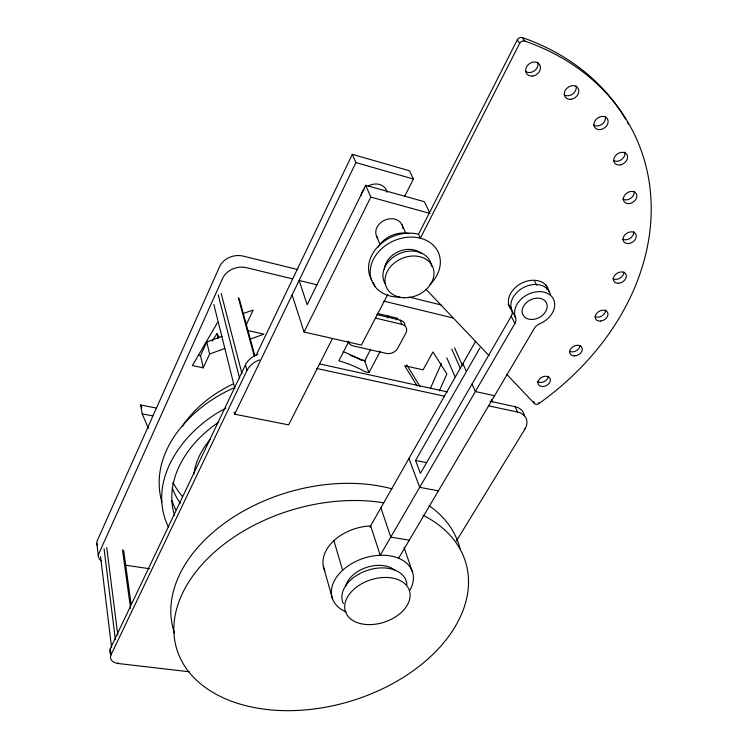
<?xml version="1.0" encoding="UTF-8"?>
<svg xmlns="http://www.w3.org/2000/svg" width="748" height="748" viewBox="0 0 748 748"><rect width="100%" height="100%" fill="white"/><g stroke="black" fill="none" stroke-linecap="round" stroke-linejoin="round"><path stroke-width="1.12" d="M193.807 474.354C195.471 461.217 201.941 449.09 210.487 439.132M430.296 388.642L441.414 363.463M439.347 390.849L446.865 373.991L432.97 351.906L423.05 369.839L404.631 365.707L417.206 385.987M217.546 322.5L192.395 365.566L203.278 367.848L200.52 355.711L206.775 341.986L222.109 336.366M203.278 367.848L209.608 354.047L206.775 341.986M246.363 324.52L253.142 310.046L243.437 313.44M110.442 653.649A11.295 7.405 -10.7 0 1 110.311 648.656L245.456 364.856A20.009 15.399 -15.5 0 1 258.023 354.328M189.281 671.779L118.119 663.504A11.342 7.405 -10.8 0 1 111.05 654.799L246.943 370.494A20.112 15.428 -15.5 0 1 259.575 359.928M256.04 355.431L352.327 154.322L409.455 170.778L413.429 179.024L404.481 196.649M332.505 338.433L288.625 424.864L234.666 414.205L355.898 162.578L352.327 154.322M429.558 212.46L424.368 201.708L365.707 185.317L307.185 304.735L299.106 280.463L316.993 284.82M387.67 294.684L361.406 345.071L304.081 332.019L370.784 197.089L365.707 185.317M371.962 280.425A36.063 28.639 -23.8 0 1 378.75 245.821A36.063 28.639 -23.8 0 1 418.534 234.236L517.27 39.915A4.002 3.329 -38.5 0 1 522.394 37.587A260.463 208.122 -23.9 0 1 625.515 119.044M522.394 37.587L524.797 41.056A4.011 3.338 -38.4 0 0 519.645 43.393L420.357 238.201L418.534 234.236M348.83 341.415L338.835 360.817A128.899 94.304 -15.8 0 1 364.987 371.747L368.951 372.616L380.311 351.195M368.951 372.616L364.641 360.854L370.307 350.101M387.296 317.816L388.38 315.75M396.973 319.817L397.768 318.311L377.244 313.403M369.998 526.966L475.719 341.125M370.185 526.882L370.699 525.975L380.227 555.259L514.914 323.491A9.35 7.013 -26.5 0 0 515.55 317.638A21.103 15.783 -27.7 0 1 528.789 294.001A21.103 15.783 -27.7 0 1 553.941 300.257A21.103 15.783 -27.7 0 1 539.85 323.688A9.257 6.835 -27.4 0 0 534.399 328.297L398.619 558.223A42.197 28.172 -18.2 0 0 340.826 572.014A42.197 28.172 -18.2 0 0 346.137 611.873M550.491 294.918A20.972 15.755 -27.8 0 0 526.078 286.362A20.972 15.755 -27.8 0 0 511.838 310.411A9.294 7.003 -26.5 0 1 511.221 316.236L420.423 473.381L415.542 460.459L479.945 347.932M456.402 540.982L524.797 429.315A18.56 13.184 -24.3 0 0 517.635 412.092L515.073 406.697L489.94 401.199M212.161 341.069L217.013 333.645L219.267 337.516M218.668 422.274C188.907 441.956 163.204 478.449 174.536 515.54M225.803 408.221C184.56 429.193 145.458 479.926 168.552 527.377M234.133 387.829C191.292 406.286 147.814 451.764 161.849 502.16M209.608 354.047L224.802 348.484M249.767 339.33L263.866 334.16L248.364 330.681M124.869 565.114L149.581 568.723M409.268 540.196L390.783 537.101L380.891 507.817M438.421 490.819L419.693 487.341L408.95 458.505M156.192 408.006L140.68 404.986L142.185 413.868L152.611 415.879M415.542 460.459L426.425 462.573M198.37 355.253L200.52 355.711M316.451 368.427L444.209 396.15M489.108 405.902L517.635 412.092M320.013 364.042L447.491 391.924M494.559 395.767L475.382 391.531L472.025 384.061M364.641 360.854L360.723 359.975A127.656 94.089 -15.7 0 0 343.173 351.766M375.197 318.012L401.844 324.342A8.845 6.788 -22 0 1 405.893 333.056L397.637 348.418A8.78 6.704 -21.4 0 1 386.314 353.421L353.262 345.922A8.873 6.854 -20.1 0 1 348.259 341.312M376.88 314.59L400.115 320.135A8.808 6.788 -22.1 0 1 404.986 325.492M292.122 278.789L246.578 267.7A18.55 14.988 -14.7 0 0 222.652 278.387L98.886 553.539A10.556 7.34 -9.7 0 0 101.354 560.813M383.789 301.117L453.138 318.003M297.826 269.589L243.24 256.115A18.354 14.932 -14.6 0 0 219.575 266.699L97.324 540.552A10.453 7.321 -9.6 0 0 97.483 545.479M409.025 297.04L441.236 304.997M370.784 197.089L430.035 213.442M355.898 162.578L413.429 179.024M350.27 355.422L352.934 356.413M353.813 356.74L365.276 360.985M398.619 558.223L401.396 559.532A42.197 28.172 -18.2 0 1 410.082 589.957M426.014 289.261L489.033 355.674M506.77 374.365L534.586 403.677A3.272 2.338 -25.6 0 0 538.915 403.537A261.445 208.421 -23.9 0 0 524.797 41.056M517.27 39.915L519.645 43.393M406.734 364.959L420.226 386.772M534.642 281.304L536.83 285.297M511.838 310.411L515.55 317.638M511.221 316.236L514.914 323.491M538.532 402.77L538.915 403.537M533.446 401.367L533.698 401.882M533.82 402.134L534.586 403.677M175.658 509.818L171.834 500.543M524.479 428.641L524.797 429.315M491.483 399.759L492.446 401.872M402.041 224.886L405.818 233.283M462.89 363.687L466.425 371.56M454.541 347.82L462.582 365.791M451.745 349.045L460.216 368.091M446.808 357.843L455.167 376.964M142.185 413.868L148.422 428.408M140.68 404.986L141.924 407.903M376.581 236.237L380.152 244.718M400.115 320.135L401.844 324.342M373.448 282.548L373.645 283.053M373.953 283.819L374.365 284.838M374.561 285.343L375.075 286.624M404.014 547.377L412.569 572.201M292.122 294.946L304.081 332.019M333.907 540.673L342.631 570.266M323.342 566.33L332.523 598.886M239.229 298.658L254.797 355.506M238.266 297.545L254.283 356.16M245.456 364.856L246.943 370.494M221.23 293.571L241.987 373.757M218.248 294.899L239.65 378.572M213.853 304.501L234.872 388.689M217.013 333.645L218.192 338.442M234.161 412.129L234.666 414.205M123.663 550.509L131.134 604.44M122.513 549.902L130.582 608.423M106.721 547.527L117.782 635.024M104.056 548.695L115.379 639.718M118.016 662.737L118.119 663.504M100.55 556.465L111.592 647.656M110.311 648.656L111.05 654.799M96.819 543.338L98.371 556.334M515.073 406.697A18.476 13.174 -24.3 0 1 524.301 415.832M182.587 496.55A111.097 81.859 -15.7 0 1 173.031 482.441M180.305 503.329A112.181 82.046 -15.8 0 1 172.236 487.659M182.475 426.136A112.181 82.046 -15.8 0 1 233.582 383.733M173.386 484.031A113.2 83.701 -15.7 0 1 172.975 483.395M324.894 570.874A41.308 28.134 -18.1 0 1 370.699 525.975M345.473 586.582A28.228 18.85 -18.2 0 1 366.941 567.302A28.228 18.85 -18.2 0 1 395.393 570.64M343.304 603.571A33.445 22.225 -18.2 0 1 368.745 569.929A33.445 22.225 -18.2 0 1 406.884 584.543M174.452 633.032A148.955 99.933 -16.5 0 1 231.282 518.504A148.955 99.933 -16.5 0 1 391.971 488.837M429.043 505.62A148.955 99.933 -16.5 0 1 460.076 548.845M422.994 515.222A150.825 100.008 -16.6 0 1 377.544 691.115A150.825 100.008 -16.6 0 1 173.873 626.918A150.825 100.008 -16.6 0 1 383.687 502.834M399.825 297.143A36.203 28.676 -23.8 0 1 372.504 261.295A36.203 28.676 -23.8 0 1 424.434 239.528A36.203 28.676 -23.8 0 1 429.96 284.511M627.263 122.092A260.463 208.122 -23.9 0 1 628.385 124.14M623.888 271.926A6.938 5.124 -31.2 0 1 620.017 278.116A6.938 5.124 -31.2 0 1 612.752 278.621M633.65 231.497A7.097 5.301 -32.8 0 1 630.414 238.088A7.097 5.301 -32.8 0 1 622.897 239.276M634.192 191.179A7.265 5.517 -34.2 0 1 630.676 198.314A7.265 5.517 -34.2 0 1 622.738 199.033M624.823 152.162A7.443 5.75 -35.5 0 1 621.7 159.436A7.443 5.75 -35.5 0 1 613.725 160.745M605.338 116.389A7.611 5.993 -36.6 0 1 602.037 124.215A7.611 5.993 -36.6 0 1 593.585 125.075M576.016 85.805A7.761 6.246 -37.3 0 1 572.865 93.883A7.761 6.246 -37.3 0 1 564.216 94.874M537.756 62.28A7.882 6.498 -37.4 0 1 534.493 70.761A7.882 6.498 -37.4 0 1 525.489 71.359M548.303 376.665A6.601 4.759 -26.3 0 1 543.992 381.676A6.601 4.759 -26.3 0 1 537.475 381.686M580.093 345.398A6.685 4.853 -27.9 0 1 576.278 350.737A6.685 4.853 -27.9 0 1 569.611 351.364M605.646 309.962A6.797 4.974 -29.6 0 1 602.112 315.778A6.797 4.974 -29.6 0 1 595.128 316.666M384.341 269.121A21.739 17.223 -23.8 0 1 398.656 251.524A21.739 17.223 -23.8 0 1 421.161 253.329M545.937 284.698A21.327 16.11 -27.9 0 1 546.91 289.401M511.034 307.578A21.327 16.11 -27.9 0 1 508.116 304.258M511.959 310.56A21.402 16.119 -27.8 0 1 521.571 283.212A21.402 16.119 -27.8 0 1 548.967 291.683M378.245 246.999A24.759 19.775 -23.8 0 1 408.866 233.591M368.268 186.009A13.473 11.127 -24.2 0 1 387.034 192.301M361.097 195.48A13.473 11.127 -24.2 0 1 364.098 189.356M377.805 238.219A13.941 11.285 -24 0 1 385.332 219.921A13.941 11.285 -24 0 1 402.807 228.28M384.902 283.305A25.18 19.897 -23.8 0 1 401.209 252.899A25.18 19.897 -23.8 0 1 431.587 266.279M531.613 319.461A13.193 9.864 -27.7 0 0 546.732 303.52A13.193 9.864 -27.7 0 0 525.657 303.37A13.193 9.864 -27.7 0 0 531.613 319.461M366.838 624.543A33.669 22.234 -18.2 0 0 409.511 590.911A33.669 22.234 -18.2 0 0 355.87 587.619A33.669 22.234 -18.2 0 0 366.838 624.543M618.755 283.24A6.966 5.124 -31.1 0 0 625.936 274.254A6.966 5.124 -31.1 0 0 614.781 275.283A6.966 5.124 -31.1 0 0 618.755 283.24M628.544 243.586A7.125 5.311 -32.7 0 0 635.847 234.274A7.125 5.311 -32.7 0 0 624.496 235.293A7.125 5.311 -32.7 0 0 628.544 243.586M629.732 203.521A7.293 5.526 -34.1 0 0 636.165 193.442A7.293 5.526 -34.1 0 0 624.43 195.555A7.293 5.526 -34.1 0 0 629.732 203.521M620.41 164.887A7.471 5.76 -35.4 0 0 626.787 154.378A7.471 5.76 -35.4 0 0 614.781 156.669A7.471 5.76 -35.4 0 0 620.41 164.887M601.037 129.46A7.639 6.003 -36.5 0 0 607.198 118.474A7.639 6.003 -36.5 0 0 594.894 121.064A7.639 6.003 -36.5 0 0 601.037 129.46M571.135 99.288A7.789 6.265 -37.2 0 0 578.036 88.217A7.789 6.265 -37.2 0 0 565.469 90.012A7.789 6.265 -37.2 0 0 571.135 99.288M532.856 76.016A7.91 6.508 -37.3 0 0 539.598 64.599A7.91 6.508 -37.3 0 0 526.742 66.525A7.91 6.508 -37.3 0 0 532.856 76.016M542.609 386.566A6.62 4.768 -26.2 0 0 550.219 378.74A6.62 4.768 -26.2 0 0 539.635 378.853A6.62 4.768 -26.2 0 0 542.609 386.566M574.37 355.908A6.713 4.853 -27.9 0 0 582.094 347.876A6.713 4.853 -27.9 0 0 571.444 347.988A6.713 4.853 -27.9 0 0 574.37 355.908M600.569 321.088A6.825 4.974 -29.5 0 0 607.582 312.393A6.825 4.974 -29.5 0 0 596.595 313.44A6.825 4.974 -29.5 0 0 600.569 321.088M403.845 297.741A25.301 19.925 -23.7 0 0 432.97 267.485A25.301 19.925 -23.7 0 0 391.662 265.437A25.301 19.925 -23.7 0 0 403.845 297.741"/></g></svg>
